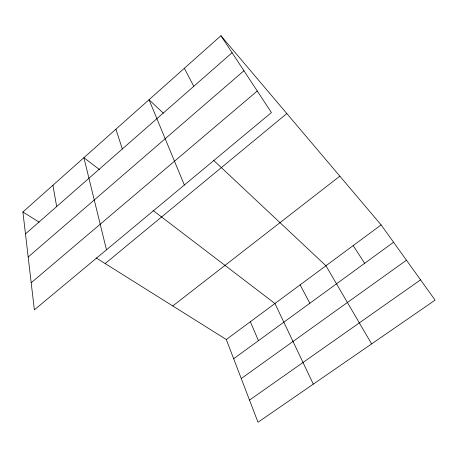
<?xml version="1.0" encoding="UTF-8"?>
<svg xmlns="http://www.w3.org/2000/svg" width="458" height="458" viewBox="0 0 458 458"><rect width="100%" height="100%" fill="white"/><g stroke="black" fill="none" stroke-linecap="round" stroke-linejoin="round"><path stroke-width="0.69" d="M220.928 35.735L271.428 112.559L34.367 309.837L22.9 211.974L220.928 35.735L381.119 224.907L435.1 300.127L258.003 422.265L226.304 339.527L96.123 257.888M25.471 233.912L232.091 52.716M28.178 257.018L243.942 70.75M31.196 282.752L257.264 91.022M105.163 263.562L286.828 113.561M172.763 305.955L339.842 176.17M226.304 339.527L381.119 224.907M233.66 358.728L393.565 242.253M241.246 378.537L406.452 260.213M249.513 400.103L420.547 279.855M22.9 211.974L39.216 222.204M99.592 169.672L83.894 157.689L106.474 249.833M153.064 210.48L274.943 303.517L313.312 384.119M163.397 113.206L149.027 99.724L184.362 185.015M213.64 160.363L325.936 265.76L371.621 343.906M353.181 245.591L364.66 263.304M300.139 284.865L309.837 303.236M184.339 68.299L193.786 86.304M250.337 321.728L258.444 340.678M115.92 129.19L122.32 148.982M52.905 185.267L56.672 206.547"/></g></svg>
